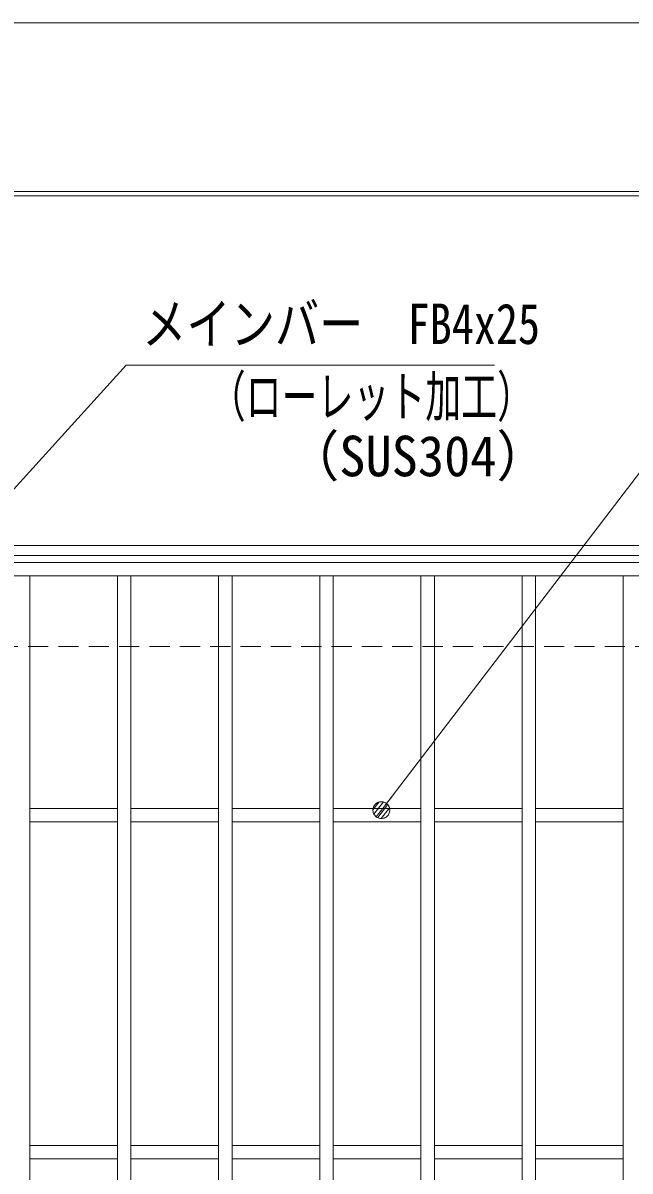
# Model space of a CAD drawing. Units: millimetres, scale not verified. Extents: x -1050 to 1050, y -742 to 742.
# Drawn here: x -578 to -397.9, y 401.9 to 742.5 of the extents above; entities that cross this region are included whole.
import ezdxf
from ezdxf.enums import TextEntityAlignment as Align

# ---------------------------------------------------------------- set-up
doc = ezdxf.new("R2010")
doc.units = ezdxf.units.MM
doc.header["$LTSCALE"] = 5
doc.linetypes.add('DASHED1', pattern=[1.8, 1.2, -0.6])
for name, color, linetype, lineweight in [('0-0_7-図\u3000枠', 4, 'Continuous', 9), ('0-1_寸法注釈', 2, 'Continuous', 9), ('0-2_0', 2, 'Continuous', 9), ('0-3_DEFPOINTS', 134, 'Continuous', 9), ('0-4_蓋', 5, 'Continuous', 9), ('0-8_枠', 7, 'Continuous', 9), ('0-9_溝開口', 4, 'DASHED1', 9)]:
    doc.layers.add(name, color=color, linetype=linetype, lineweight=lineweight)
doc.styles.add('ＭＳ ゴシック', font='')
doc.styles.get('ＭＳ ゴシック').set_extended_font_data('MS Gothic')

# ---------------------------------------------------------------- blocks, each defined once
blk = doc.blocks.new('_Dot')
at = {"layer": '0-2_0'}
for p, q in [((-2.5, 0), (-5, 0)), ((2.445, 0.5), (-2.445, 0.5)), ((1.997, 1.5), (-1.997, 1.5)), ((2.289, -0.995), (-2.289, -0.995)), ((1.499, -1.995), (-1.499, -1.995))]:
    blk.add_line(p, q, dxfattribs=at)
for points in [[(2.5, 0), (2.48, 0.313), (2.421, 0.622), (2.324, 0.92), (2.191, 1.204), (2.023, 1.469), (1.822, 1.711), (1.594, 1.926), (1.34, 2.111), (1.064, 2.262), (0.773, 2.378), (0.468, 2.456), (0.157, 2.495), (-0.157, 2.495), (-0.468, 2.456), (-0.773, 2.378), (-1.064, 2.262), (-1.34, 2.111), (-1.594, 1.926), (-1.822, 1.711), (-2.023, 1.469), (-2.191, 1.204), (-2.324, 0.92), (-2.421, 0.622), (-2.48, 0.313), (-2.5, 0), (0, 0)], [(-2.5, 0), (-2.48, -0.313), (-2.421, -0.622), (-2.324, -0.92), (-2.191, -1.204), (-2.023, -1.469), (-1.822, -1.711), (-1.594, -1.926), (-1.34, -2.111), (-1.064, -2.262), (-0.773, -2.378), (-0.468, -2.456), (-0.157, -2.495), (0.157, -2.495), (0.468, -2.456), (0.773, -2.378), (1.064, -2.262), (1.34, -2.111), (1.594, -1.926), (1.822, -1.711), (2.023, -1.469), (2.191, -1.204), (2.324, -0.92), (2.421, -0.622), (2.48, -0.313), (2.5, 0), (0, 0)]]:
    blk.add_lwpolyline(points, close=True, dxfattribs=at)

msp = doc.modelspace()

# ---------------------------------------------------------------- linework, layer by layer
at = {"layer": '0-0_7-図\u3000枠'}
msp.add_line((-973.75, 691.25), (998.75, 691.25), dxfattribs=at)
msp.add_lwpolyline([(-975, 692.5), (1000, 692.5), (1000, -692.5)], dxfattribs=at)
at = {"layer": '0-1_寸法注釈'}
for points in [[(-438.147, 640.949), (-547.371, 640.949), (-635.274, 543.935)], [(-267.513, 640.949), (-370.72, 640.949), (-471.068, 509.766)]]:
    msp.add_lwpolyline(points, dxfattribs=at)
at = {"layer": '0-3_DEFPOINTS'}
msp.add_lwpolyline([(-1050, -742.5), (-1050, 742.5), (1050, 742.5), (1050, -742.5)], close=True, dxfattribs=at)
at = {"layer": '0-4_蓋'}
for p, q in [((204.55, 582.475), (-790.45, 582.475)), ((204.55, 578.475), (-790.45, 578.475)), ((-575.95, 578.475), (-575.95, 136.475)), ((-549.95, 578.475), (-549.95, 136.475)), ((-545.95, 578.475), (-545.95, 136.475)), ((-519.95, 578.475), (-519.95, 136.475)), ((-515.95, 578.475), (-515.95, 136.475)), ((-489.95, 578.475), (-489.95, 136.475)), ((-485.95, 578.475), (-485.95, 136.475)), ((-459.95, 578.475), (-459.95, 136.475)), ((-455.95, 578.475), (-455.95, 136.475)), ((-429.95, 578.475), (-429.95, 136.475)), ((-425.95, 578.475), (-425.95, 136.475)), ((-399.95, 578.475), (-399.95, 136.475)), ((-549.95, 509.475), (-575.95, 509.475)), ((-519.95, 509.475), (-545.95, 509.475)), ((-489.95, 509.475), (-515.95, 509.475)), ((-459.95, 509.475), (-485.95, 509.475)), ((-429.95, 509.475), (-455.95, 509.475)), ((-399.95, 509.475), (-425.95, 509.475)), ((-549.95, 505.475), (-575.95, 505.475)), ((-519.95, 505.475), (-545.95, 505.475)), ((-489.95, 505.475), (-515.95, 505.475)), ((-459.95, 505.475), (-485.95, 505.475)), ((-429.95, 505.475), (-455.95, 505.475)), ((-399.95, 505.475), (-425.95, 505.475)), ((-549.95, 409.475), (-575.95, 409.475)), ((-519.95, 409.475), (-545.95, 409.475)), ((-489.95, 409.475), (-515.95, 409.475)), ((-459.95, 409.475), (-485.95, 409.475)), ((-429.95, 409.475), (-455.95, 409.475)), ((-399.95, 409.475), (-425.95, 409.475)), ((-549.95, 405.475), (-575.95, 405.475)), ((-519.95, 405.475), (-545.95, 405.475)), ((-489.95, 405.475), (-515.95, 405.475)), ((-459.95, 405.475), (-485.95, 405.475)), ((-429.95, 405.475), (-455.95, 405.475)), ((-399.95, 405.475), (-425.95, 405.475))]:
    msp.add_line(p, q, dxfattribs=at)
at = {"layer": '0-8_枠'}
for p, q in [((-795.45, 587.475), (409.55, 587.475)), ((-792.45, 584.475), (407.714, 584.475))]:
    msp.add_line(p, q, dxfattribs=at)
at = {"layer": '0-9_溝開口'}
msp.add_line((-765.45, 557.475), (204.55, 557.475), dxfattribs=at)

# ---------------------------------------------------------------- block references
at = {"layer": '0-1_寸法注釈', "rotation": 232.3115}
msp.add_blockref('_Dot', (-471.679, 508.975), dxfattribs=at)

# ---------------------------------------------------------------- texts
at = {"layer": '0-1_寸法注釈', "color": 7, "style": 'ＭＳ ゴシック'}
for s, width, p in [('メインバー\u3000FB4x25', 0.8, (-542.594, 643.636)), ('（ローレット加工）', 0.65, (-522.589, 622.081)), ('（SUS304）', 0.95, (-499.742, 604.416))]:
    msp.add_text(s, height=12.02, dxfattribs=dict(at, width=width)).set_placement(p, align=Align.BOTTOM_LEFT)

doc.saveas('drawing.dxf')
